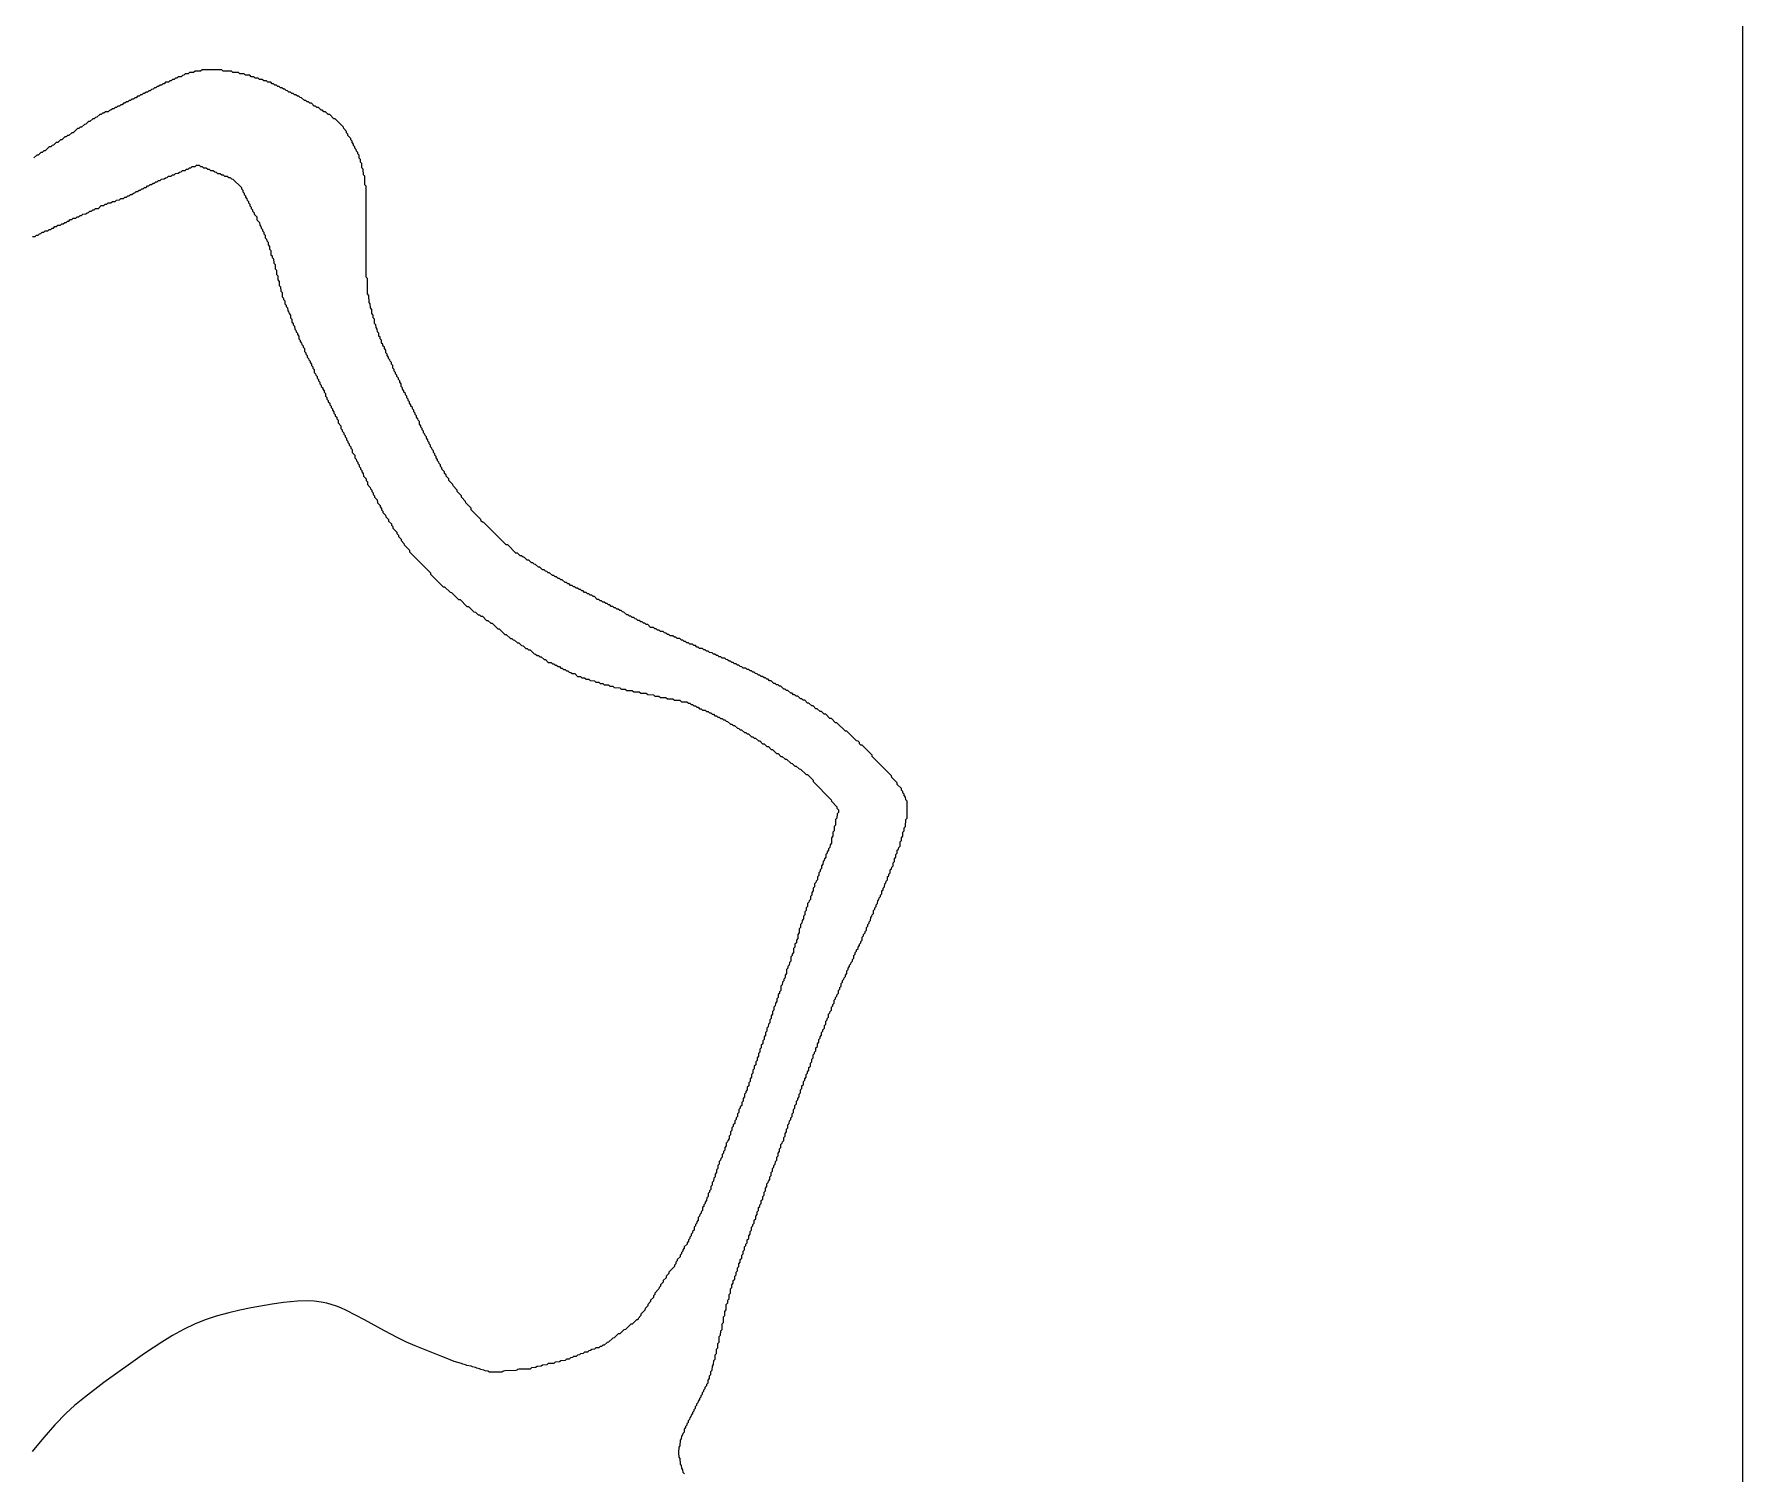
# Model space of a CAD drawing. Header units: millimetres. Extents: x 0 to 6416, y -3898 to 1268.
# Drawn here: x 610 to 1219, y -3614 to -3100 of the extents above; entities that cross this region are included whole.
import ezdxf

# ---------------------------------------------------------------- set-up
doc = ezdxf.new("R2010")
doc.units = ezdxf.units.MM
for name, color, linetype in [('CUT_OUTER', 1, 'Continuous'), ('ENGRAVE_NEXT', 3, 'Continuous'), ('SHEET_EDGE', 7, 'Continuous')]:
    doc.layers.add(name, color=color, linetype=linetype)

msp = doc.modelspace()

# ---------------------------------------------------------------- linework, layer by layer
at = {"layer": 'CUT_OUTER'}
msp.add_lwpolyline([(841.59, -3614.1), (841.16, -3613.6), (841.08, -3612.6), (840.66, -3612.1), (840.59, -3611.1), (840.17, -3610.6), (840.08, -3608.6), (839.68, -3608.1), (839.61, -3606.6), (839.67, -3604.6), (840.08, -3604.1), (840.16, -3602.1), (840.58, -3601.6), (840.64, -3600.6), (841.08, -3600.1), (841.12, -3599.6), (841.56, -3599.1), (841.62, -3598.1), (842.07, -3597.6), (842.11, -3597.1), (842.56, -3596.6), (842.6, -3596.1), (843.06, -3595.6), (843.1, -3595.1), (843.56, -3594.6), (843.59, -3594.1), (844.05, -3593.6), (844.09, -3593.1), (844.55, -3592.6), (844.58, -3592.1), (845.05, -3591.6), (845.08, -3591.1), (845.55, -3590.6), (845.57, -3590.1), (846.04, -3589.6), (846.07, -3589.1), (846.54, -3588.6), (846.57, -3588.1), (847.04, -3587.6), (847.07, -3587.1), (847.54, -3586.6), (847.56, -3586.1), (848.04, -3585.6), (848.06, -3585.1), (848.54, -3584.6), (848.56, -3584.1), (849.03, -3583.6), (849.05, -3583.1), (849.53, -3582.6), (849.55, -3582.1), (850.03, -3581.6), (850.05, -3580.6), (850.53, -3580.1), (850.55, -3579.1), (851.03, -3578.6), (851.05, -3577.6), (851.52, -3577.1), (851.55, -3575.6), (852.02, -3575.1), (852.05, -3573.6), (852.52, -3573.1), (852.55, -3571.6), (853.02, -3571.1), (853.04, -3569.6), (853.52, -3569.1), (853.54, -3567.6), (854.02, -3567.1), (854.04, -3565.1), (854.52, -3564.6), (854.54, -3563.1), (855.02, -3562.6), (855.04, -3560.6), (855.52, -3560.1), (855.54, -3558.1), (856.02, -3557.6), (856.04, -3556.1), (856.52, -3555.6), (856.54, -3553.6), (857.02, -3553.1), (857.04, -3552.1), (857.52, -3551.6), (857.54, -3550.1), (858.02, -3549.6), (858.04, -3548.1), (858.52, -3547.6), (858.54, -3546.6), (859.02, -3546.1), (859.04, -3545.1), (859.52, -3544.6), (859.54, -3543.6), (860.02, -3543.1), (860.03, -3542.1), (860.52, -3541.6), (860.53, -3540.6), (861.02, -3540.1), (861.03, -3539.1), (861.52, -3538.6), (861.53, -3537.6), (862.02, -3537.1), (862.03, -3536.1), (862.52, -3535.6), (862.53, -3534.6), (863.02, -3534.1), (863.03, -3533.1), (863.5, -3532.63), (863.53, -3532.1), (864.02, -3531.6), (864.03, -3530.6), (864.52, -3530.1), (864.53, -3529.1), (865.02, -3528.6), (865.03, -3527.6), (865.52, -3527.1), (865.53, -3526.1), (866, -3525.63), (866.03, -3525.1), (866.52, -3524.6), (866.53, -3523.6), (867.02, -3523.1), (867.03, -3522.1), (867.52, -3521.6), (867.53, -3520.6), (868.02, -3520.1), (868.03, -3519.1), (868.5, -3518.63), (868.53, -3518.1), (869.02, -3517.6), (869.03, -3516.6), (869.52, -3516.1), (869.53, -3515.1), (870.02, -3514.6), (870.03, -3513.6), (870.52, -3513.1), (870.53, -3512.1), (871.02, -3511.6), (871.03, -3510.6), (871.5, -3510.13), (871.53, -3509.6), (872.02, -3509.1), (872.03, -3508.1), (872.52, -3507.6), (872.53, -3506.6), (873.02, -3506.1), (873.03, -3505.1), (873.5, -3504.63), (873.53, -3504.1), (874.02, -3503.6), (874.03, -3502.6), (874.52, -3502.1), (874.53, -3501.1), (875.02, -3500.6), (875.03, -3499.6), (875.52, -3499.1), (875.53, -3498.1), (876.02, -3497.6), (876.03, -3496.6), (876.5, -3496.13), (876.53, -3495.6), (877.02, -3495.1), (877.03, -3494.1), (877.52, -3493.6), (877.53, -3492.6), (878.02, -3492.1), (878.03, -3491.1), (878.52, -3490.6), (878.53, -3489.6), (879.02, -3489.1), (879.03, -3488.1), (879.5, -3487.63), (879.53, -3487.1), (880.02, -3486.6), (880.03, -3485.6), (880.52, -3485.1), (880.53, -3484.1), (881.02, -3483.6), (881.03, -3482.6), (881.52, -3482.1), (881.53, -3481.1), (882, -3480.63), (882.03, -3480.1), (882.52, -3479.6), (882.53, -3478.6), (883.02, -3478.1), (883.03, -3477.1), (883.52, -3476.6), (883.53, -3475.6), (884.02, -3475.1), (884.03, -3474.1), (884.5, -3473.63), (884.53, -3473.1), (885.02, -3472.6), (885.03, -3471.6), (885.5, -3471.13), (885.53, -3470.6), (886.02, -3470.1), (886.03, -3469.1), (886.52, -3468.6), (886.53, -3467.6), (887.02, -3467.1), (887.03, -3466.1), (887.52, -3465.6), (887.54, -3464.6), (888, -3464.13), (888.03, -3463.6), (888.52, -3463.1), (888.53, -3462.1), (889.02, -3461.6), (889.03, -3460.6), (889.52, -3460.1), (889.54, -3459.1), (890, -3458.64), (890.03, -3458.1), (890.52, -3457.6), (890.54, -3456.6), (891, -3456.14), (891.03, -3455.6), (891.52, -3455.1), (891.54, -3454.1), (892.02, -3453.6), (892.04, -3452.6), (892.5, -3452.14), (892.53, -3451.6), (893.02, -3451.1), (893.04, -3450.1), (893.5, -3449.64), (893.53, -3449.1), (894.02, -3448.6), (894.04, -3447.6), (894.5, -3447.14), (894.53, -3446.6), (895.02, -3446.1), (895.04, -3445.1), (895.5, -3444.64), (895.54, -3444.1), (896.02, -3443.6), (896.03, -3443.1), (896.52, -3442.6), (896.54, -3441.6), (897, -3441.14), (897.04, -3440.6), (897.52, -3440.1), (897.54, -3439.1), (898, -3438.64), (898.04, -3438.1), (898.52, -3437.6), (898.54, -3437.1), (899.02, -3436.6), (899.04, -3436.1), (899.52, -3435.6), (899.54, -3434.6), (900.02, -3434.1), (900.04, -3433.6), (900.52, -3433.1), (900.54, -3432.6), (901.02, -3432.1), (901.04, -3431.6), (901.5, -3431.14), (901.54, -3430.6), (902.02, -3430.1), (902.04, -3429.1), (902.5, -3428.64), (902.54, -3428.1), (903.02, -3427.6), (903.04, -3427.1), (903.52, -3426.6), (903.54, -3426.1), (904.02, -3425.6), (904.04, -3425.1), (904.52, -3424.6), (904.54, -3424.1), (905.02, -3423.6), (905.04, -3422.6), (905.5, -3422.14), (905.54, -3421.6), (906.02, -3421.1), (906.04, -3420.6), (906.52, -3420.1), (906.54, -3419.1), (907, -3418.64), (907.04, -3418.1), (907.52, -3417.6), (907.54, -3417.1), (908.02, -3416.6), (908.04, -3415.6), (908.5, -3415.14), (908.54, -3414.6), (909.02, -3414.1), (909.05, -3413.1), (909.5, -3412.65), (909.54, -3412.1), (910.03, -3411.6), (910.04, -3411.1), (910.52, -3410.6), (910.55, -3409.6), (911, -3409.15), (911.04, -3408.6), (911.53, -3408.1), (911.54, -3407.6), (912.02, -3407.1), (912.05, -3406.1), (912.5, -3405.65), (912.54, -3405.1), (913.02, -3404.6), (913.05, -3403.6), (913.5, -3403.15), (913.54, -3402.6), (914.02, -3402.1), (914.05, -3401.1), (914.5, -3400.65), (914.54, -3400.1), (915.02, -3399.6), (915.05, -3398.6), (915.5, -3398.15), (915.54, -3397.6), (916.02, -3397.1), (916.04, -3396.1), (916.52, -3395.6), (916.54, -3394.6), (917.02, -3394.1), (917.04, -3393.1), (917.52, -3392.6), (917.54, -3391.6), (918, -3391.14), (918.04, -3390.6), (918.52, -3390.1), (918.54, -3388.6), (919.02, -3388.1), (919.04, -3387.1), (919.52, -3386.6), (919.54, -3385.1), (920.02, -3384.6), (920.04, -3383.6), (920.52, -3383.1), (920.54, -3380.6), (921.02, -3380.1), (921.01, -3374.1), (920.53, -3373.6), (920.51, -3372.6), (920.03, -3372.1), (920, -3371.57), (919.53, -3371.1), (919.52, -3370.6), (919.03, -3370.1), (919.02, -3369.6), (917.53, -3368.1), (917.5, -3367.58), (915.53, -3365.6), (915.5, -3365.08), (908.53, -3358.1), (908.52, -3357.6), (908, -3357.07), (905.03, -3354.1), (904.5, -3354.06), (904.04, -3353.6), (904.02, -3353.1), (903.52, -3352.6), (903, -3352.57), (899.52, -3349.1), (899, -3349.07), (896, -3346.08), (895.5, -3346.07), (894.03, -3344.6), (893.5, -3344.57), (892, -3343.08), (891.5, -3343.07), (890.5, -3342.08), (890, -3342.07), (889, -3341.08), (888.5, -3341.07), (887.53, -3340.1), (887, -3340.07), (886, -3339.08), (885.5, -3339.07), (884.5, -3338.08), (884, -3338.07), (883.5, -3337.58), (883, -3337.56), (882, -3336.58), (881.5, -3336.57), (881, -3336.08), (880.5, -3336.07), (880, -3335.58), (879.5, -3335.56), (878.53, -3334.6), (878, -3334.57), (877.5, -3334.08), (877, -3334.06), (876, -3333.08), (875.5, -3333.07), (875, -3332.58), (874.5, -3332.57), (874, -3332.08), (873.5, -3332.06), (872.5, -3331.08), (872, -3331.07), (871.5, -3330.58), (871, -3330.57), (870.5, -3330.08), (870, -3330.07), (869.5, -3329.58), (869, -3329.57), (868.5, -3329.08), (868, -3329.07), (867.5, -3328.58), (867, -3328.57), (866.5, -3328.08), (866, -3328.07), (865.5, -3327.58), (865, -3327.57), (864.53, -3327.1), (864, -3327.07), (863.5, -3326.58), (862.5, -3326.56), (862.04, -3326.1), (861.5, -3326.06), (861, -3325.58), (860.5, -3325.56), (860, -3325.08), (859.5, -3325.06), (859, -3324.58), (858.5, -3324.56), (858, -3324.08), (857.5, -3324.06), (857, -3323.58), (856.5, -3323.56), (856, -3323.08), (855, -3323.06), (854.54, -3322.6), (854, -3322.56), (853.5, -3322.08), (853, -3322.06), (852.5, -3321.58), (852, -3321.56), (851.5, -3321.08), (850.5, -3321.06), (850.04, -3320.6), (849.5, -3320.56), (849, -3320.08), (848.5, -3320.06), (848, -3319.58), (847, -3319.56), (846.54, -3319.1), (846, -3319.06), (845.5, -3318.58), (845, -3318.56), (844.5, -3318.08), (843.5, -3318.06), (843.04, -3317.6), (842.5, -3317.56), (842, -3317.07), (841.5, -3317.06), (841, -3316.58), (840.5, -3316.56), (840, -3316.08), (839, -3316.06), (838.54, -3315.6), (838, -3315.56), (837.5, -3315.08), (836.5, -3315.05), (836.05, -3314.6), (835.5, -3314.56), (835, -3314.07), (834.5, -3314.06), (834, -3313.58), (833, -3313.55), (832.55, -3313.1), (832, -3313.06), (831.5, -3312.57), (831, -3312.56), (830.5, -3312.08), (829.5, -3312.05), (828.5, -3311.07), (828, -3311.06), (827.5, -3310.57), (827, -3310.56), (826.5, -3310.07), (826, -3310.06), (825.5, -3309.57), (825, -3309.56), (824.5, -3309.07), (824, -3309.06), (823.5, -3308.57), (823, -3308.56), (822.5, -3308.07), (822, -3308.06), (821.5, -3307.57), (821, -3307.55), (820, -3306.58), (819.5, -3306.56), (819, -3306.07), (818.5, -3306.06), (818, -3305.57), (817.5, -3305.56), (817, -3305.07), (816.5, -3305.06), (816, -3304.57), (815.5, -3304.56), (815, -3304.07), (814.5, -3304.06), (814, -3303.57), (813.5, -3303.56), (813, -3303.07), (812.5, -3303.06), (812, -3302.57), (811.5, -3302.56), (811, -3302.07), (810.5, -3302.05), (809.5, -3301.08), (809, -3301.06), (808.5, -3300.57), (808, -3300.56), (807.5, -3300.07), (807, -3300.06), (806.5, -3299.57), (806, -3299.56), (805.5, -3299.07), (805, -3299.06), (804.5, -3298.57), (804, -3298.56), (803.5, -3298.07), (803, -3298.06), (802.5, -3297.57), (802, -3297.56), (801.5, -3297.07), (801, -3297.06), (800.5, -3296.57), (800, -3296.55), (799.5, -3296.07), (799, -3296.05), (798, -3295.07), (797.5, -3295.06), (797, -3294.57), (796.5, -3294.56), (796, -3294.07), (795.5, -3294.05), (795, -3293.57), (794.5, -3293.55), (793.5, -3292.57), (793, -3292.56), (792.5, -3292.07), (792, -3292.05), (791.5, -3291.57), (791, -3291.55), (790.04, -3290.6), (789.5, -3290.55), (788.5, -3289.57), (788, -3289.56), (787.5, -3289.07), (787, -3289.05), (786.04, -3288.1), (785.5, -3288.05), (784.5, -3287.07), (784, -3287.05), (783.5, -3286.57), (783, -3286.55), (782, -3285.57), (781.5, -3285.55), (778.54, -3282.6), (778, -3282.55), (770.04, -3274.6), (769.5, -3274.54), (769.06, -3274.1), (769, -3273.56), (765.55, -3270.1), (765.5, -3269.56), (763.55, -3267.6), (763.53, -3267.1), (762.05, -3265.6), (762.03, -3265.1), (760.55, -3263.6), (760.53, -3263.1), (759.05, -3261.6), (759, -3261.06), (757.55, -3259.6), (757.53, -3259.1), (756.55, -3258.1), (756.53, -3257.6), (756.05, -3257.1), (756.03, -3256.6), (755.05, -3255.6), (755.03, -3255.1), (754.55, -3254.6), (754.53, -3254.1), (754.05, -3253.6), (754.03, -3253.1), (753.55, -3252.6), (753.53, -3252.1), (753.04, -3251.6), (753.03, -3251.1), (752.54, -3250.6), (752.53, -3250.1), (752.04, -3249.6), (752.03, -3249.1), (751.54, -3248.6), (751.53, -3248.1), (751.04, -3247.6), (751.03, -3247.1), (750.54, -3246.6), (750.53, -3246.1), (750.04, -3245.6), (750.03, -3245.1), (749.54, -3244.6), (749.53, -3244.1), (749.04, -3243.6), (749.03, -3243.1), (748.54, -3242.6), (748.53, -3242.1), (748.04, -3241.6), (748.03, -3241.1), (747.54, -3240.6), (747.53, -3240.1), (747.05, -3239.6), (747.02, -3238.6), (746.54, -3238.1), (746.53, -3237.6), (746.04, -3237.1), (746.03, -3236.6), (745.54, -3236.1), (745.53, -3235.6), (745.04, -3235.1), (745.03, -3234.6), (744.54, -3234.1), (744.53, -3233.6), (744.04, -3233.1), (744.03, -3232.6), (743.54, -3232.1), (743.53, -3231.6), (743.04, -3231.1), (743.03, -3230.6), (742.54, -3230.1), (742.53, -3229.6), (742.04, -3229.1), (742.03, -3228.6), (741.54, -3228.1), (741.53, -3227.6), (741.05, -3227.1), (741, -3226.55), (740.55, -3226.1), (740.52, -3225.1), (740.04, -3224.6), (740.03, -3224.1), (739.54, -3223.6), (739.53, -3223.1), (739.04, -3222.6), (739.03, -3222.1), (738.55, -3221.6), (738.53, -3221.1), (738.05, -3220.6), (738, -3220.05), (737.55, -3219.6), (737.52, -3218.6), (737.04, -3218.1), (737.03, -3217.6), (736.55, -3217.1), (736.53, -3216.6), (736.05, -3216.1), (736.03, -3215.6), (735.55, -3215.1), (735.5, -3214.55), (735.05, -3214.1), (735.03, -3213.1), (734.55, -3212.6), (734.53, -3212.1), (734.05, -3211.6), (734, -3211.04), (733.55, -3210.6), (733.53, -3209.6), (733.05, -3209.1), (733, -3208.54), (732.56, -3208.1), (732.53, -3207.1), (732.05, -3206.6), (732.03, -3205.6), (731.56, -3205.1), (731.53, -3204.1), (731.06, -3203.6), (731.03, -3202.1), (730.55, -3201.6), (730.53, -3200.6), (730.06, -3200.1), (730.03, -3198.6), (729.56, -3198.1), (729.53, -3196.6), (729.06, -3196.1), (729.03, -3193.6), (728.56, -3193.1), (728.53, -3187.6), (728.06, -3187.1), (728.04, -3186.6), (728.02, -3154.6), (727.55, -3154.1), (727.52, -3151.1), (727.04, -3150.6), (727.02, -3148.6), (726.54, -3148.1), (726.52, -3146.6), (726.04, -3146.1), (726.02, -3145.1), (725.54, -3144.6), (725.52, -3143.6), (725.04, -3143.1), (725.02, -3142.6), (724.54, -3142.1), (724.53, -3141.6), (724.04, -3141.1), (724.03, -3140.6), (723.54, -3140.1), (723.53, -3139.6), (723.04, -3139.1), (723.03, -3138.6), (722.54, -3138.1), (722.52, -3137.6), (721.55, -3136.6), (721.53, -3136.1), (721.04, -3135.6), (721.02, -3135.1), (720.04, -3134.1), (720, -3133.57), (717.03, -3130.6), (716.5, -3130.55), (715.04, -3129.1), (714.5, -3129.05), (713.5, -3128.07), (713, -3128.05), (712.5, -3127.57), (712, -3127.55), (711, -3126.57), (710.5, -3126.55), (710, -3126.07), (709.5, -3126.05), (708.5, -3125.07), (708, -3125.05), (707.5, -3124.57), (707, -3124.55), (706.5, -3124.07), (706, -3124.05), (705, -3123.07), (704.5, -3123.05), (704, -3122.57), (703.5, -3122.55), (703, -3122.07), (702.5, -3122.05), (702.05, -3121.6), (701.5, -3121.55), (701, -3121.07), (700.5, -3121.05), (700, -3120.57), (699.5, -3120.55), (699, -3120.07), (698.5, -3120.05), (698, -3119.57), (697.5, -3119.55), (697, -3119.07), (696.5, -3119.05), (696, -3118.57), (695.5, -3118.55), (695, -3118.07), (694.5, -3118.06), (694, -3117.58), (693, -3117.55), (692.5, -3117.08), (691.5, -3117.05), (691, -3116.58), (690, -3116.55), (689.5, -3116.08), (688.5, -3116.05), (688, -3115.58), (687, -3115.56), (686.5, -3115.08), (685, -3115.06), (684.5, -3114.58), (683, -3114.56), (682.5, -3114.08), (680.5, -3114.06), (680, -3113.58), (677, -3113.56), (676.5, -3113.08), (669.5, -3113.08), (669, -3113.56), (667, -3113.58), (666.5, -3114.06), (665, -3114.08), (664.5, -3114.56), (663.5, -3114.58), (663, -3115.07), (662.46, -3115.1), (662, -3115.56), (661, -3115.58), (660.5, -3116.06), (660, -3116.08), (659.5, -3116.56), (659, -3116.58), (658.5, -3117.06), (657.96, -3117.1), (657.5, -3117.56), (656.5, -3117.58), (656, -3118.06), (655.5, -3118.08), (655, -3118.56), (654.5, -3118.58), (654, -3119.06), (653.5, -3119.08), (653, -3119.56), (652.5, -3119.58), (652, -3120.06), (651.5, -3120.08), (651, -3120.56), (650.5, -3120.58), (650, -3121.06), (649.5, -3121.07), (649, -3121.56), (648.5, -3121.57), (648, -3122.06), (647.5, -3122.07), (647, -3122.56), (646.5, -3122.57), (646, -3123.06), (645.5, -3123.07), (645, -3123.56), (644.5, -3123.57), (644, -3124.06), (643.5, -3124.07), (643, -3124.56), (642.5, -3124.57), (642, -3125.06), (641.5, -3125.07), (641, -3125.56), (640.5, -3125.57), (640, -3126.06), (639.5, -3126.07), (639, -3126.56), (638.5, -3126.57), (638, -3127.06), (637.5, -3127.07), (637, -3127.56), (636.46, -3127.6), (636, -3128.06), (635, -3128.08), (634.5, -3128.56), (633.96, -3128.6), (633.5, -3129.06), (633, -3129.08), (632, -3130.06), (631.5, -3130.08), (631, -3130.56), (630.5, -3130.58), (629.5, -3131.56), (629, -3131.58), (628, -3132.56), (627.5, -3132.58), (626.5, -3133.56), (626, -3133.57), (625.5, -3134.06), (625, -3134.08), (623.5, -3135.56), (623, -3135.57), (622, -3136.56), (621.5, -3136.57), (621, -3137.06), (620.5, -3137.08), (619.5, -3138.06), (619, -3138.08), (618, -3139.06), (617.47, -3139.1), (616.5, -3140.06), (616, -3140.08), (615.5, -3140.56), (615, -3140.58), (613.5, -3142.06), (613, -3142.07), (612.5, -3142.56), (612, -3142.58), (611, -3143.56), (610.5, -3143.58), (609.5, -3144.56)], dxfattribs=at)
at = {"layer": 'ENGRAVE_NEXT'}
msp.add_lwpolyline([(609, -3172.58), (610, -3172.56), (610.46, -3172.1), (611, -3172.06), (611.5, -3171.58), (612, -3171.56), (612.5, -3171.08), (613, -3171.06), (613.5, -3170.58), (614.5, -3170.56), (614.96, -3170.1), (615.5, -3170.06), (616, -3169.57), (616.5, -3169.56), (617, -3169.08), (617.5, -3169.06), (618, -3168.58), (619, -3168.55), (619.46, -3168.1), (620, -3168.06), (620.5, -3167.57), (621, -3167.56), (621.5, -3167.07), (622, -3167.06), (622.5, -3166.57), (623, -3166.56), (623.5, -3166.08), (624.5, -3166.05), (624.95, -3165.6), (625.5, -3165.56), (626, -3165.07), (626.5, -3165.06), (627, -3164.58), (628, -3164.55), (628.45, -3164.1), (629, -3164.06), (629.5, -3163.57), (630, -3163.56), (630.5, -3163.07), (631, -3163.06), (631.5, -3162.58), (632.5, -3162.55), (633.5, -3161.58), (634.5, -3161.55), (634.95, -3161.1), (635.5, -3161.06), (636, -3160.58), (637, -3160.55), (637.5, -3160.07), (638.5, -3160.05), (639, -3159.57), (640, -3159.55), (640.5, -3159.07), (641.5, -3159.05), (641.95, -3158.6), (642.5, -3158.55), (643, -3158.07), (643.5, -3158.05), (644, -3157.57), (644.5, -3157.55), (645, -3157.07), (645.5, -3157.05), (646, -3156.57), (646.5, -3156.55), (647, -3156.07), (647.5, -3156.05), (648, -3155.57), (648.5, -3155.55), (649, -3155.07), (649.5, -3155.05), (650, -3154.57), (650.5, -3154.55), (651, -3154.07), (651.5, -3154.05), (652, -3153.57), (652.5, -3153.56), (653, -3153.07), (653.5, -3153.06), (654, -3152.57), (654.5, -3152.56), (655, -3152.08), (656, -3152.05), (656.45, -3151.6), (657, -3151.56), (657.5, -3151.08), (658.5, -3151.05), (658.95, -3150.6), (659.5, -3150.56), (660, -3150.08), (661, -3150.05), (661.45, -3149.6), (662, -3149.56), (662.5, -3149.08), (663.5, -3149.06), (663.96, -3148.6), (664.5, -3148.56), (665, -3148.08), (665.5, -3148.07), (666, -3147.58), (667, -3147.57), (667.5, -3147.09), (668.5, -3147.09), (669, -3147.57), (669.54, -3147.6), (670, -3148.06), (671, -3148.08), (671.5, -3148.56), (672.04, -3148.6), (672.5, -3149.06), (673.5, -3149.08), (674, -3149.56), (674.54, -3149.6), (675, -3150.06), (676, -3150.08), (676.5, -3150.56), (677.04, -3150.6), (677.5, -3151.06), (678.5, -3151.08), (679, -3151.56), (679.5, -3151.58), (680, -3152.07), (680.53, -3152.1), (683.52, -3155.1), (683.54, -3155.6), (684.03, -3156.1), (684.04, -3156.6), (684.53, -3157.1), (684.54, -3157.6), (685.03, -3158.1), (685.05, -3158.6), (685.53, -3159.1), (685.55, -3159.6), (686.03, -3160.1), (686.05, -3160.6), (686.53, -3161.1), (686.55, -3161.6), (687.03, -3162.1), (687.05, -3162.6), (687.53, -3163.1), (687.55, -3163.6), (688.03, -3164.1), (688.05, -3164.6), (689.03, -3165.6), (689.06, -3166.6), (690.03, -3167.6), (690.05, -3168.6), (690.5, -3169.04), (690.55, -3169.6), (691.03, -3170.1), (691.05, -3170.6), (691.53, -3171.1), (691.55, -3171.6), (692.03, -3172.1), (692.05, -3173.1), (692.5, -3173.55), (692.55, -3174.1), (693.03, -3174.6), (693.05, -3175.6), (693.53, -3176.1), (693.55, -3177.1), (694.03, -3177.6), (694.06, -3179.1), (694.5, -3179.54), (694.55, -3180.1), (695.03, -3180.6), (695.05, -3182.1), (695.53, -3182.6), (695.55, -3184.1), (696.03, -3184.6), (696.06, -3186.1), (696.53, -3186.6), (696.56, -3188.1), (697.03, -3188.6), (697.06, -3190.1), (697.53, -3190.6), (697.56, -3192.1), (698.03, -3192.6), (698.06, -3194.1), (698.5, -3194.54), (698.55, -3195.1), (699.03, -3195.6), (699.06, -3196.6), (699.5, -3197.04), (699.55, -3197.6), (700.03, -3198.1), (700.06, -3199.1), (700.5, -3199.54), (700.55, -3200.1), (701.03, -3200.6), (701.05, -3201.6), (701.53, -3202.1), (701.55, -3203.1), (702, -3203.54), (702.05, -3204.1), (702.53, -3204.6), (702.55, -3205.6), (703, -3206.05), (703.05, -3206.6), (703.53, -3207.1), (703.55, -3207.6), (704.03, -3208.1), (704.05, -3209.1), (704.5, -3209.55), (704.55, -3210.1), (705.03, -3210.6), (705.05, -3211.1), (705.53, -3211.6), (705.54, -3212.1), (706.03, -3212.6), (706.05, -3213.6), (706.5, -3214.05), (706.55, -3214.6), (707.03, -3215.1), (707.05, -3215.6), (707.53, -3216.1), (707.54, -3216.6), (708.03, -3217.1), (708.04, -3217.6), (708.53, -3218.1), (708.54, -3218.6), (709.03, -3219.1), (709.04, -3219.6), (709.52, -3220.1), (709.55, -3221.1), (710, -3221.55), (710.05, -3222.1), (710.53, -3222.6), (710.54, -3223.1), (711.03, -3223.6), (711.04, -3224.1), (711.53, -3224.6), (711.54, -3225.1), (712.03, -3225.6), (712.04, -3226.1), (712.53, -3226.6), (712.54, -3227.1), (713.03, -3227.6), (713.04, -3228.1), (713.52, -3228.6), (713.55, -3229.6), (714, -3230.05), (714.04, -3230.6), (714.53, -3231.1), (714.54, -3231.6), (715.03, -3232.1), (715.04, -3232.6), (715.53, -3233.1), (715.54, -3233.6), (716.03, -3234.1), (716.04, -3234.6), (716.53, -3235.1), (716.54, -3235.6), (717.03, -3236.1), (717.04, -3236.6), (717.53, -3237.1), (717.54, -3237.6), (718.02, -3238.1), (718.05, -3239.1), (719.02, -3240.1), (719.05, -3241.1), (719.5, -3241.55), (719.54, -3242.1), (720.03, -3242.6), (720.04, -3243.1), (720.53, -3243.6), (720.54, -3244.1), (721.03, -3244.6), (721.04, -3245.1), (721.53, -3245.6), (721.54, -3246.1), (722.03, -3246.6), (722.04, -3247.1), (722.53, -3247.6), (722.54, -3248.1), (723.02, -3248.6), (723.05, -3249.6), (724.02, -3250.6), (724.05, -3251.6), (724.5, -3252.05), (724.54, -3252.6), (725.03, -3253.1), (725.04, -3253.6), (725.53, -3254.1), (725.54, -3254.6), (726.03, -3255.1), (726.04, -3255.6), (726.53, -3256.1), (726.54, -3256.6), (727.02, -3257.1), (727.05, -3258.1), (728, -3259.06), (728.04, -3259.6), (728.52, -3260.1), (728.55, -3261.1), (729.53, -3262.1), (729.54, -3262.6), (730.03, -3263.1), (730.04, -3263.6), (730.53, -3264.1), (730.55, -3264.6), (731.03, -3265.1), (731.05, -3265.6), (732.02, -3266.6), (732.05, -3267.6), (733.03, -3268.6), (733.04, -3269.1), (733.53, -3269.6), (733.55, -3270.1), (734.03, -3270.6), (734.05, -3271.1), (735, -3272.06), (735.05, -3272.6), (736.03, -3273.6), (736.05, -3274.1), (737.03, -3275.1), (737.05, -3275.6), (737.53, -3276.1), (737.55, -3276.6), (739.03, -3278.1), (739.04, -3278.6), (739.53, -3279.1), (739.55, -3279.6), (740.53, -3280.6), (740.55, -3281.1), (741.53, -3282.1), (741.55, -3282.6), (743.5, -3284.56), (743.55, -3285.1), (751, -3292.56), (751.05, -3293.1), (755.5, -3297.55), (756, -3297.57), (758, -3299.55), (758.54, -3299.6), (761, -3302.05), (761.54, -3302.1), (764, -3304.55), (764.54, -3304.6), (766.5, -3306.55), (767, -3306.57), (768, -3307.55), (768.5, -3307.57), (769, -3308.06), (769.5, -3308.07), (771, -3309.55), (771.5, -3309.57), (772.5, -3310.55), (773, -3310.57), (775, -3312.55), (775.54, -3312.6), (777.5, -3314.55), (778.04, -3314.6), (779.5, -3316.05), (780, -3316.07), (780.5, -3316.55), (781, -3316.57), (782, -3317.55), (782.5, -3317.57), (783.5, -3318.55), (784.04, -3318.6), (785, -3319.55), (785.5, -3319.57), (786, -3320.05), (786.5, -3320.07), (788, -3321.54), (788.5, -3321.57), (789, -3322.05), (789.5, -3322.07), (790, -3322.55), (790.5, -3322.57), (791.5, -3323.55), (792, -3323.57), (793, -3324.54), (794, -3324.57), (794.5, -3325.05), (795, -3325.07), (795.5, -3325.55), (796, -3325.57), (796.5, -3326.05), (797, -3326.07), (797.5, -3326.55), (798, -3326.57), (798.5, -3327.05), (799, -3327.07), (799.5, -3327.55), (800, -3327.57), (800.5, -3328.05), (801.05, -3328.1), (801.5, -3328.55), (802.5, -3328.57), (803.5, -3329.54), (804.5, -3329.57), (805, -3330.05), (806, -3330.07), (806.5, -3330.55), (807.5, -3330.57), (808, -3331.05), (809.5, -3331.08), (810, -3331.55), (811, -3331.57), (811.5, -3332.05), (812.5, -3332.07), (813, -3332.55), (814.5, -3332.58), (815, -3333.05), (816, -3333.07), (816.5, -3333.55), (818.5, -3333.58), (819, -3334.06), (820.5, -3334.08), (821, -3334.55), (823, -3334.58), (823.5, -3335.06), (825.5, -3335.08), (826, -3335.56), (828, -3335.58), (828.5, -3336.06), (830.5, -3336.08), (831, -3336.56), (832.5, -3336.58), (833, -3337.06), (835, -3337.08), (835.5, -3337.56), (837.5, -3337.58), (838, -3338.07), (840, -3338.08), (840.5, -3338.57), (842.5, -3338.59), (843, -3339.07), (843.5, -3339.08), (844, -3339.57), (844.5, -3339.58), (845, -3340.07), (845.5, -3340.08), (846, -3340.57), (846.5, -3340.58), (847, -3341.07), (847.53, -3341.1), (848, -3341.57), (849, -3341.58), (849.5, -3342.07), (850.03, -3342.1), (850.5, -3342.57), (851, -3342.58), (851.5, -3343.07), (852, -3343.08), (852.5, -3343.57), (853, -3343.58), (853.5, -3344.07), (854, -3344.08), (854.5, -3344.57), (855, -3344.58), (855.5, -3345.07), (856, -3345.08), (856.5, -3345.57), (857, -3345.58), (858, -3346.57), (858.5, -3346.58), (859, -3347.07), (859.5, -3347.08), (860.5, -3348.07), (861, -3348.08), (861.5, -3348.57), (862, -3348.58), (863, -3349.57), (863.5, -3349.58), (864, -3350.07), (864.5, -3350.08), (865.5, -3351.07), (866, -3351.08), (866.5, -3351.57), (867, -3351.58), (868, -3352.57), (868.5, -3352.58), (869.5, -3353.57), (870, -3353.58), (871, -3354.57), (871.53, -3354.6), (872.5, -3355.57), (873, -3355.58), (874.5, -3357.06), (875, -3357.08), (876, -3358.07), (876.5, -3358.08), (877.5, -3359.07), (878, -3359.08), (879.5, -3360.56), (880, -3360.58), (881, -3361.57), (881.5, -3361.58), (882.5, -3362.57), (883.02, -3362.6), (885, -3364.57), (885.52, -3364.6), (887.5, -3366.58), (887.53, -3367.1), (894, -3373.58), (894.03, -3374.1), (896.01, -3376.1), (896.02, -3376.6), (896.51, -3377.1), (896.51, -3378.1), (896.03, -3378.6), (896.01, -3380.1), (895.53, -3380.6), (895.52, -3382.6), (895.03, -3383.1), (895.02, -3384.6), (894.53, -3385.1), (894.52, -3386.6), (894.04, -3387.1), (894.02, -3389.1), (893.53, -3389.6), (893.52, -3390.6), (893.03, -3391.1), (893.02, -3391.6), (892.53, -3392.1), (892.5, -3392.64), (892.04, -3393.1), (892.02, -3394.1), (891.53, -3394.6), (891.5, -3395.14), (891.04, -3395.6), (891.02, -3396.6), (890.54, -3397.1), (890.52, -3398.1), (890.04, -3398.6), (890, -3399.14), (889.54, -3399.6), (889.52, -3400.6), (889.04, -3401.1), (889.02, -3402.1), (888.54, -3402.6), (888.5, -3403.14), (888.04, -3403.6), (888.02, -3404.6), (887.54, -3405.1), (887.52, -3406.1), (887.04, -3406.6), (887.02, -3407.6), (886.54, -3408.1), (886.52, -3409.1), (886.04, -3409.6), (886, -3410.14), (885.54, -3410.6), (885.52, -3411.6), (885.04, -3412.1), (885.02, -3413.1), (884.54, -3413.6), (884.52, -3414.6), (884.04, -3415.1), (884.02, -3416.1), (883.54, -3416.6), (883.52, -3417.6), (883.04, -3418.1), (883.02, -3419.1), (882.54, -3419.6), (882.52, -3421.1), (882.04, -3421.6), (882.02, -3423.1), (881.53, -3423.6), (881.52, -3424.6), (881.04, -3425.1), (881.02, -3426.1), (880.54, -3426.6), (880.52, -3428.1), (880.03, -3428.6), (880, -3429.14), (879.54, -3429.6), (879.52, -3431.1), (879.03, -3431.6), (879.02, -3432.6), (878.53, -3433.1), (878.5, -3433.64), (878.04, -3434.1), (878.02, -3435.6), (877.53, -3436.1), (877.52, -3437.1), (877.03, -3437.6), (877, -3438.13), (876.53, -3438.6), (876.52, -3439.6), (876.03, -3440.1), (876.02, -3441.6), (875.53, -3442.1), (875.5, -3442.63), (875.03, -3443.1), (875.02, -3444.1), (874.53, -3444.6), (874.52, -3445.6), (874.03, -3446.1), (874.02, -3447.1), (873.53, -3447.6), (873.52, -3448.6), (873.03, -3449.1), (873.02, -3450.1), (872.53, -3450.6), (872.52, -3451.6), (872.03, -3452.1), (872.02, -3453.1), (871.53, -3453.6), (871.52, -3454.6), (871.03, -3455.1), (871.02, -3456.1), (870.53, -3456.6), (870.52, -3457.6), (870.03, -3458.1), (870.02, -3459.1), (869.53, -3459.6), (869.52, -3460.6), (869.03, -3461.1), (869.02, -3462.1), (868.53, -3462.6), (868.52, -3463.6), (868.03, -3464.1), (868.02, -3465.1), (867.53, -3465.6), (867.52, -3466.6), (867.03, -3467.1), (867.02, -3468.1), (866.53, -3468.6), (866.52, -3469.6), (866.03, -3470.1), (866.02, -3471.1), (865.53, -3471.6), (865.52, -3472.6), (865.03, -3473.1), (865.02, -3474.1), (864.53, -3474.6), (864.52, -3475.6), (864.03, -3476.1), (864.02, -3477.1), (863.53, -3477.6), (863.5, -3478.13), (863.03, -3478.6), (863.02, -3479.6), (862.53, -3480.1), (862.52, -3481.1), (862.03, -3481.6), (862.02, -3482.6), (861.53, -3483.1), (861.5, -3483.63), (861.03, -3484.1), (861.02, -3485.1), (860.53, -3485.6), (860.52, -3486.6), (860.03, -3487.1), (860, -3487.63), (859.53, -3488.1), (859.52, -3489.1), (859.03, -3489.6), (859, -3490.13), (858.53, -3490.6), (858.52, -3491.6), (858.03, -3492.1), (858.02, -3493.1), (857.53, -3493.6), (857.52, -3494.6), (857.03, -3495.1), (857, -3495.63), (856.53, -3496.1), (856.52, -3497.1), (856.03, -3497.6), (856.02, -3498.6), (855.53, -3499.1), (855.5, -3499.63), (855.03, -3500.1), (855.02, -3501.1), (854.53, -3501.6), (854.5, -3502.13), (854.03, -3502.6), (854.02, -3503.6), (853.53, -3504.1), (853.52, -3505.1), (853.03, -3505.6), (853.02, -3506.6), (852.53, -3507.1), (852.52, -3508.1), (852.03, -3508.6), (852.02, -3509.6), (851.53, -3510.1), (851.52, -3511.1), (851.03, -3511.6), (851.02, -3512.6), (850.53, -3513.1), (850.5, -3513.63), (850.03, -3514.1), (850.02, -3515.1), (849.53, -3515.6), (849.52, -3516.6), (849.03, -3517.1), (849.02, -3517.6), (848.53, -3518.1), (848.5, -3518.63), (848.03, -3519.1), (848.02, -3520.1), (847.53, -3520.6), (847.52, -3521.1), (847.03, -3521.6), (847, -3522.13), (846.53, -3522.6), (846.52, -3523.6), (846.03, -3524.1), (846.02, -3524.6), (845.53, -3525.1), (845.5, -3525.63), (845.03, -3526.1), (845.02, -3527.1), (844.53, -3527.6), (844.52, -3528.1), (844.03, -3528.6), (844.02, -3529.1), (843.53, -3529.6), (843.52, -3530.1), (843.03, -3530.6), (843.02, -3531.1), (842.53, -3531.6), (842.52, -3532.1), (841.54, -3533.1), (841.52, -3533.6), (841.03, -3534.1), (841.02, -3534.6), (840.53, -3535.1), (840.52, -3535.6), (840.03, -3536.1), (840.02, -3536.6), (839.04, -3537.6), (839.02, -3538.1), (838.53, -3538.6), (838.52, -3539.1), (838.03, -3539.6), (838.02, -3540.1), (836.04, -3542.1), (836.02, -3542.6), (835.04, -3543.6), (835.02, -3544.1), (834.04, -3545.1), (834, -3545.63), (833.04, -3546.6), (833.03, -3547.1), (832.54, -3547.6), (832.52, -3548.1), (831.05, -3549.6), (831.03, -3550.1), (830.54, -3550.6), (830.52, -3551.1), (829.54, -3552.1), (829.53, -3552.6), (828.54, -3553.6), (828.53, -3554.1), (827.54, -3555.1), (827.5, -3555.63), (826.05, -3557.1), (826.03, -3557.6), (825.04, -3558.6), (825, -3559.12), (824.5, -3559.14), (823, -3560.63), (822.5, -3560.65), (820.54, -3562.6), (820, -3562.66), (818.54, -3564.1), (818, -3564.16), (816.55, -3565.6), (816, -3565.66), (814.55, -3567.1), (814, -3567.16), (813, -3568.14), (812.5, -3568.16), (812.06, -3568.6), (811.5, -3568.66), (811, -3569.14), (810, -3569.17), (809.5, -3569.64), (808.5, -3569.68), (808.08, -3570.1), (807.5, -3570.18), (807, -3570.64), (806, -3570.69), (805.5, -3571.15), (804.5, -3571.2), (804.1, -3571.6), (803.5, -3571.69), (803, -3572.15), (802, -3572.21), (801.61, -3572.6), (801, -3572.7), (800.5, -3573.15), (799.5, -3573.21), (799, -3573.66), (797.5, -3573.72), (797, -3574.16), (795.5, -3574.24), (795, -3574.67), (793, -3574.76), (792.5, -3575.18), (791, -3575.27), (790.5, -3575.68), (789, -3575.78), (788.5, -3576.19), (787, -3576.28), (786.5, -3576.69), (782.5, -3576.78), (782, -3576.85), (781.75, -3577.1), (781.5, -3577.22), (777.5, -3577.32), (777, -3577.4), (776.8, -3577.6), (776.5, -3577.74), (772.5, -3577.78), (772, -3577.77), (771.5, -3577.46), (770.5, -3577.31), (770, -3577.03), (769, -3576.85), (768.5, -3576.6), (767.5, -3576.38), (767, -3576.14), (766, -3575.92), (765.5, -3575.69), (764, -3575.43), (763.5, -3575.21), (762.5, -3574.98), (762, -3574.75), (759.5, -3574.03), (756, -3572.54), (755, -3572.22), (751.5, -3570.77), (749.65, -3570.1), (745.5, -3568.43), (742.44, -3567.1), (739.37, -3565.6), (734.64, -3563.1), (727.5, -3559.12), (721, -3555.75), (719, -3554.83), (717.5, -3554.25), (714, -3553.2), (712, -3552.79), (709.5, -3552.47), (707, -3552.35), (703.5, -3552.46), (698.5, -3552.99), (694.5, -3553.58), (687, -3554.9), (683, -3555.7), (679, -3556.61), (674.5, -3557.86), (671, -3559.02), (667, -3560.61), (662.85, -3562.6), (659, -3564.73), (655.13, -3567.1), (649, -3571.18), (634.5, -3581.53), (627.5, -3586.8), (624, -3589.64), (621, -3592.4), (617, -3596.57), (613, -3601.07), (610.5, -3604.09), (608.94, -3606.1)], dxfattribs=at)
at = {"layer": 'SHEET_EDGE'}
msp.add_lwpolyline([(0, -3897.6), (1219.2, -3897.6), (1219.2, -2678.4), (0, -2678.4)], close=True, dxfattribs=at)

doc.saveas('drawing.dxf')
